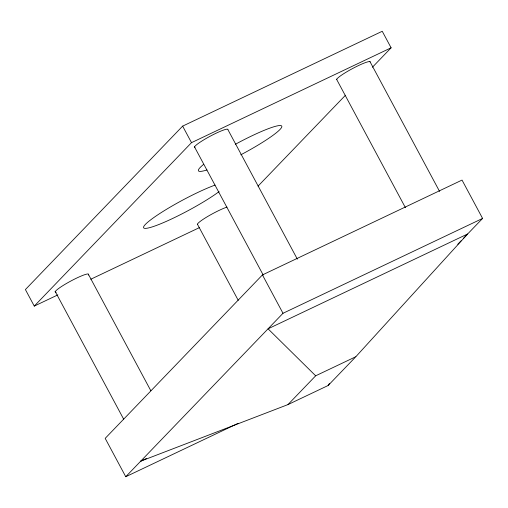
<?xml version="1.0" encoding="UTF-8"?>
<svg xmlns="http://www.w3.org/2000/svg" width="508" height="508" viewBox="0 0 508 508"><rect width="100%" height="100%" fill="white"/><g stroke="black" fill="none" stroke-linecap="round" stroke-linejoin="round"><path stroke-width="0.76" d="M146.425 458.47L140.703 461.188L287.973 404.59L328.143 385.502L329.4 383.521M355.848 356.705L467.652 233.972L268.053 328.822L315.671 375.799L355.848 356.705L328.143 385.502M372.415 67.24L391.109 47.809L382.245 31.274L182.645 126.124L25.4 289.566L34.265 306.095L57.874 294.881M34.265 306.095L191.51 142.653L391.109 47.809M258.058 186.106L345.478 95.237M463.264 238.538L482.6 218.434L462.032 180.08L262.433 274.923L105.188 438.366L125.755 476.726L238.074 423.355M125.755 476.726L283 313.284L482.6 218.434M287.973 404.59L315.671 375.799M457.772 244.24L461.067 240.817M90.78 279.241L199.523 227.565M369.894 61.462L439.566 191.408M336.499 79.134L405.422 207.683M228.054 129.915L297.351 259.156M194.297 146.533L263.227 275.076M182.645 126.124L191.51 142.653M262.433 274.923L283 313.284M197.415 224.199L238.246 300.349M88.646 274.764L150.832 390.735M55.086 291.281L123.641 419.125M219.094 191.605A47.276 5.925 -28.2 0 1 158.941 224.479A47.276 5.925 -28.2 0 1 154.4 217.145A47.276 5.925 -28.2 0 1 215.062 185.09M194.939 147.491A18.91 2.369 -28.2 0 1 209.74 136.455A18.91 2.369 -28.2 0 1 227.927 129.686M56.121 292.31A18.91 2.369 -28.2 0 1 70.815 281.045A18.91 2.369 -28.2 0 1 88.316 275.05M336.747 79.604A18.91 2.369 -28.2 0 1 353.054 68.288A18.91 2.369 -28.2 0 1 370.142 61.932M197.669 224.663A18.91 2.369 -28.2 0 1 207.188 216.776A18.91 2.369 -28.2 0 1 227.006 207.093M235.287 144.329A47.276 5.925 -28.2 0 1 281.756 126.136A47.276 5.925 -28.2 0 1 240.805 154.8M206.978 169.951A47.276 5.925 -28.2 0 1 203.613 164.37"/></g></svg>
